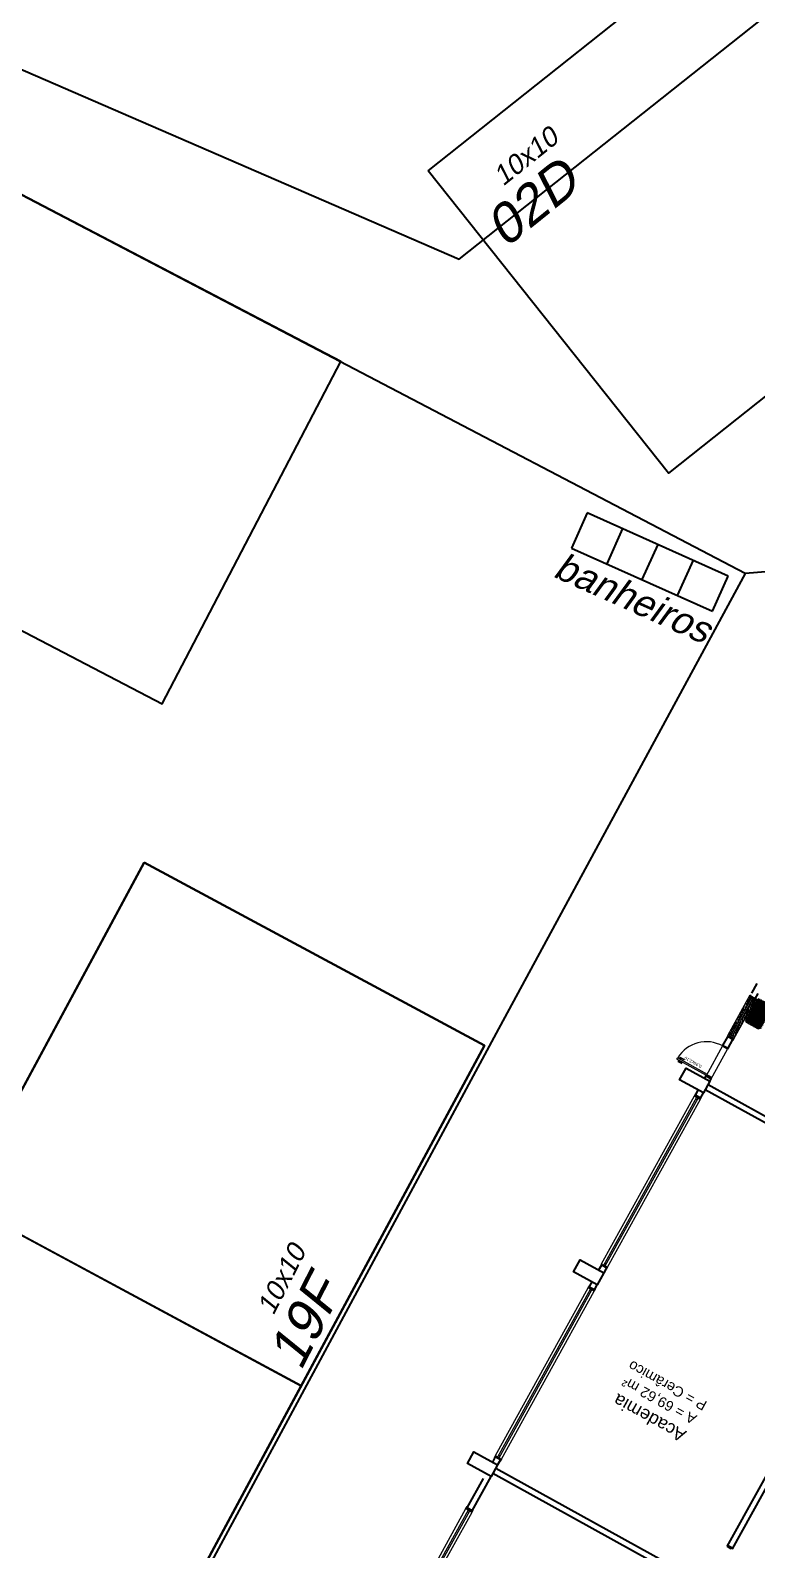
# Model space of a CAD drawing. Header units: metres. Extents: x 2113 to 5678, y -2764 to 956.
# Drawn here: x 3171.38 to 3190.16, y -1666.67 to -1627.35 of the extents above; entities that cross this region are included whole.
import ezdxf

# ---------------------------------------------------------------- set-up
doc = ezdxf.new("R2010")
doc.units = ezdxf.units.M
doc.header["$MEASUREMENT"] = 0
doc.linetypes.add('CONTINU', pattern=[0])
doc.linetypes.add('CONTINUO', pattern=[0])
for name, color, linetype in [('_SETOR A', 1, 'Continuous'), ('_SETOR D', 22, 'Continuous'), ('_SETOR F', 30, 'Continuous'), ('A - Texto 1', 8, 'Continuous'), ('PAREDE', 7, 'Continuous'), ('pilar', 6, 'CONTINUO'), ('Pilares-Vigas', 5, 'Continuous'), ('TXT_QUADRAFISCAL_5000', 7, 'Continuous'), ('XX-HTC', 8, 'Continuous')]:
    doc.layers.add(name, color=color, linetype=linetype)
for name, color, linetype, lineweight in [('A-dimensão', 8, 'Continuous', 5), ('AR-EQP-FIX', 1, 'Continuous', 9), ('Esquadrias', 50, 'Continuous', 9)]:
    doc.layers.add(name, color=color, linetype=linetype, lineweight=lineweight)
doc.styles.add('REGUA60', font='romns850', dxfattribs={"width": 1.2})
doc.styles.add('TEXTO', font='swisse.ttf')
doc.styles.add('util2000', font='arial.ttf', dxfattribs={"oblique": 12.000028})

# ---------------------------------------------------------------- blocks, each defined once
blk = doc.blocks.new('j2')
at = {"layer": 'AR-EQP-FIX', "linetype": 'Continuous'}
for p, q in [((2001.387, 1459.097), (2001.387, 1454.132)), ((2001.567, 1459.097), (2001.567, 1454.132))]:
    blk.add_line(p, q, dxfattribs=at)
at = {"layer": 'Esquadrias', "linetype": 'CONTINU'}
for p, q in [((2001.387, 1459.097), (2001.387, 1459.157)), ((2001.387, 1459.157), (2001.402, 1459.157)), ((2001.402, 1459.097), (2001.387, 1459.097)), ((2001.552, 1459.097), (2001.402, 1459.097)), ((2001.457, 1459.097), (2001.457, 1454.132)), ((2001.497, 1459.047), (2001.457, 1459.047)), ((2001.497, 1459.097), (2001.497, 1454.132)), ((2001.567, 1459.157), (2001.552, 1459.157)), ((2001.552, 1459.097), (2001.567, 1459.097)), ((2001.567, 1459.097), (2001.567, 1459.157)), ((2001.402, 1454.132), (2001.387, 1454.132)), ((2001.387, 1454.132), (2001.387, 1454.072)), ((2001.387, 1454.072), (2001.402, 1454.072)), ((2001.552, 1454.132), (2001.402, 1454.132)), ((2001.497, 1454.182), (2001.457, 1454.182)), ((2001.552, 1454.132), (2001.567, 1454.132)), ((2001.567, 1454.072), (2001.552, 1454.072)), ((2001.567, 1454.132), (2001.567, 1454.072))]:
    blk.add_line(p, q, dxfattribs=at)
at = {"layer": 'PAREDE', "ltscale": 5}
for p, q in [((2001.402, 1459.127), (2001.552, 1459.127)), ((2001.402, 1454.102), (2001.552, 1454.102))]:
    blk.add_line(p, q, dxfattribs=at)
blk = doc.blocks.new('GINASIO')
at = {"layer": 'A-dimensão'}
h = blk.add_hatch(dxfattribs=at)
h.set_pattern_fill('ANSI37', color=256, scale=0.01)
h.set_pattern_definition([(45, (1665.714673, -2637.351834), (-0.0224506403, 0.0224506403), []), (135, (1665.714673, -2637.351834), (-0.0224506403, -0.0224506403), [])])
h.paths.add_polyline_path([(3760.502, -1180.398), (3760.502, -1180.562, 0.239726), (3760.543, -1180.582), (3760.893, -1180.582, 0.414214), (3760.943, -1180.532), (3760.943, -1179.932, 0.414214), (3760.893, -1179.882), (3760.543, -1179.882, 0.414214), (3760.493, -1179.932), (3760.493, -1180.261, -0.928134)])
at = {"layer": 'XX-HTC', "ltscale": 5}
h = blk.add_hatch(dxfattribs=at)
h.set_pattern_fill('AR-SAND', color=256, scale=0.001, angle=90, style=0)
h.set_pattern_definition([(127.5, (1722.10886, -2675.103893), (-0.04894132373, -0.0016000313), [0, -0.038608, 0, -0.04318, 0, -0.041275]), (97.5, (1722.10886, -2675.10389), (-0.07168251, 0.0449523283), [0, -0.020828, 0, -0.034798, 0, -0.013335]), (57.5, (1722.10886, -2675.135135), (-0.0001437185, 0.079099237), [0, -0.0127, 0, -0.04572, 0, -0.05969]), (47.5, (1722.10886, -2675.135135), (-0.0222929323, 0.0763556452), [0, -0.00635, 0, -0.029972, 0, -0.03429])])
h.paths.add_polyline_path([(3760.978, -1180.495), (3761.048, -1180.495), (3761.048, -1179.355), (3760.993, -1179.355), (3760.978, -1179.355)])
h.paths.add_polyline_path([(3761.088, -1180.495), (3761.158, -1180.495), (3761.158, -1179.355), (3761.143, -1179.355), (3761.088, -1179.355)])
at = {"layer": 'A-dimensão'}
for p, q in [((3760.543, -1179.882), (3760.893, -1179.882)), ((3760.943, -1180.532), (3760.943, -1179.932))]:
    blk.add_line(p, q, dxfattribs=at)
blk.add_arc((3760.893, -1179.932), 0.05, 0, 90, dxfattribs=at)
at = {"layer": 'AR-EQP-FIX', "linetype": 'Continuous'}
for p, q in [((3760.977, -1166.925), (3760.977, -1171.89)), ((3761.157, -1166.925), (3761.157, -1171.89)), ((3760.977, -1172.6), (3760.977, -1177.565)), ((3761.157, -1172.6), (3761.157, -1177.565)), ((3760.978, -1179.355), (3760.978, -1180.555)), ((3761.158, -1179.355), (3761.158, -1180.555))]:
    blk.add_line(p, q, dxfattribs=at)
at = {"layer": 'Esquadrias', "linetype": 'CONTINU'}
for p, q in [((3760.977, -1166.925), (3760.977, -1166.865)), ((3760.977, -1166.865), (3760.992, -1166.865)), ((3760.992, -1166.925), (3760.977, -1166.925)), ((3761.142, -1166.925), (3760.992, -1166.925)), ((3761.047, -1166.925), (3761.047, -1171.89)), ((3761.087, -1166.975), (3761.047, -1166.975)), ((3761.087, -1166.925), (3761.087, -1171.89)), ((3761.157, -1166.865), (3761.142, -1166.865)), ((3761.142, -1166.925), (3761.157, -1166.925)), ((3761.157, -1166.925), (3761.157, -1166.865)), ((3760.992, -1171.89), (3760.977, -1171.89)), ((3760.977, -1171.89), (3760.977, -1171.95)), ((3761.142, -1171.89), (3760.992, -1171.89)), ((3761.087, -1171.84), (3761.047, -1171.84)), ((3761.142, -1171.89), (3761.157, -1171.89)), ((3761.157, -1171.89), (3761.157, -1171.95)), ((3760.977, -1171.95), (3760.992, -1171.95)), ((3761.157, -1171.95), (3761.142, -1171.95)), ((3760.977, -1172.6), (3760.977, -1172.54)), ((3760.977, -1172.54), (3760.992, -1172.54)), ((3760.992, -1172.6), (3760.977, -1172.6)), ((3761.142, -1172.6), (3760.992, -1172.6)), ((3761.047, -1172.6), (3761.047, -1177.565)), ((3761.087, -1172.65), (3761.047, -1172.65)), ((3761.087, -1172.6), (3761.087, -1177.565)), ((3761.157, -1172.54), (3761.142, -1172.54)), ((3761.142, -1172.6), (3761.157, -1172.6)), ((3761.157, -1172.6), (3761.157, -1172.54)), ((3760.992, -1177.565), (3760.977, -1177.565)), ((3760.977, -1177.565), (3760.977, -1177.625)), ((3760.977, -1177.625), (3760.992, -1177.625)), ((3761.142, -1177.565), (3760.992, -1177.565)), ((3761.087, -1177.515), (3761.047, -1177.515)), ((3761.142, -1177.565), (3761.157, -1177.565)), ((3761.157, -1177.625), (3761.142, -1177.625)), ((3761.157, -1177.565), (3761.157, -1177.625)), ((3760.993, -1178.166), (3760.993, -1179.036)), ((3760.993, -1178.166), (3760.993, -1178.196)), ((3761.143, -1179.051), (3761.143, -1178.166)), ((3761.143, -1178.221), (3761.143, -1178.166)), ((3760.978, -1179.355), (3760.978, -1179.295)), ((3760.978, -1179.295), (3760.993, -1179.295)), ((3760.993, -1179.355), (3760.978, -1179.355)), ((3761.143, -1179.355), (3760.993, -1179.355)), ((3761.048, -1179.355), (3761.048, -1180.495)), ((3761.088, -1179.355), (3761.088, -1180.495)), ((3761.158, -1179.295), (3761.143, -1179.295)), ((3761.143, -1179.355), (3761.158, -1179.355)), ((3761.158, -1179.355), (3761.158, -1179.295)), ((3761.088, -1179.405), (3761.048, -1179.405)), ((3760.993, -1180.495), (3760.978, -1180.495)), ((3760.978, -1180.495), (3760.978, -1180.555)), ((3761.143, -1180.495), (3760.993, -1180.495)), ((3761.088, -1180.445), (3761.048, -1180.445)), ((3761.143, -1180.495), (3761.158, -1180.495)), ((3761.158, -1180.495), (3761.158, -1180.555)), ((3760.978, -1180.555), (3760.993, -1180.555)), ((3761.158, -1180.555), (3761.143, -1180.555))]:
    blk.add_line(p, q, dxfattribs=at)
at = {"layer": 'Esquadrias'}
for p, q in [((3754.622, -1167.78), (3754.622, -1167.795)), ((3754.662, -1167.78), (3754.622, -1167.78)), ((3754.772, -1167.765), (3754.662, -1167.765)), ((3754.662, -1167.765), (3754.662, -1167.78)), ((3754.772, -1167.795), (3754.772, -1167.765)), ((3760.993, -1178.166), (3760.993, -1178.196)), ((3761.103, -1178.196), (3761.103, -1178.181)), ((3761.103, -1178.181), (3761.143, -1178.181)), ((3761.143, -1178.181), (3761.143, -1178.166)), ((3761.143, -1178.181), (3762.013, -1178.181)), ((3761.143, -1178.221), (3761.143, -1178.181)), ((3761.963, -1178.138), (3761.848, -1178.138)), ((3761.848, -1178.138), (3761.848, -1178.146)), ((3761.848, -1178.146), (3761.943, -1178.146)), ((3761.98, -1178.173), (3761.925, -1178.173)), ((3761.925, -1178.173), (3761.925, -1178.181)), ((3761.943, -1178.146), (3761.943, -1178.173)), ((3761.963, -1178.173), (3761.963, -1178.138)), ((3761.98, -1178.181), (3761.98, -1178.173)), ((3762.013, -1178.181), (3762.013, -1178.221)), ((3760.993, -1178.196), (3761.103, -1178.196)), ((3762.013, -1178.221), (3761.143, -1178.221)), ((3761.848, -1178.263), (3761.848, -1178.256)), ((3761.848, -1178.256), (3761.943, -1178.256)), ((3761.963, -1178.263), (3761.848, -1178.263)), ((3761.925, -1178.228), (3761.925, -1178.221)), ((3761.98, -1178.228), (3761.925, -1178.228)), ((3761.943, -1178.256), (3761.943, -1178.228)), ((3761.963, -1178.228), (3761.963, -1178.263)), ((3761.98, -1178.221), (3761.98, -1178.228)), ((3760.993, -1179.066), (3760.993, -1179.036)), ((3760.993, -1179.036), (3761.103, -1179.036)), ((3761.103, -1179.036), (3761.103, -1179.051)), ((3761.103, -1179.051), (3761.143, -1179.051)), ((3761.143, -1179.051), (3761.143, -1179.066))]:
    blk.add_line(p, q, dxfattribs=at)
blk.add_arc((3761.142, -1178.181), 0.871, 270, 357.3676, dxfattribs=at)
at = {"layer": 'PAREDE', "ltscale": 5}
for p, q in [((3760.992, -1165.387), (3760.992, -1166.395)), ((3761.142, -1165.387), (3761.142, -1166.255)), ((3760.992, -1166.495), (3755.122, -1166.495)), ((3760.992, -1166.645), (3755.122, -1166.645)), ((3760.992, -1166.895), (3760.992, -1166.745)), ((3761.142, -1166.895), (3761.142, -1166.745)), ((3760.992, -1166.895), (3761.142, -1166.895)), ((3754.622, -1167.78), (3754.622, -1172.12)), ((3754.622, -1167.795), (3754.772, -1167.795)), ((3754.622, -1167.795), (3754.772, -1167.795)), ((3754.772, -1167.765), (3754.772, -1172.12)), ((3760.992, -1171.92), (3761.142, -1171.92)), ((3760.992, -1171.92), (3760.992, -1172.07)), ((3761.142, -1171.92), (3761.142, -1172.07)), ((3760.992, -1172.57), (3760.992, -1172.42)), ((3760.992, -1172.57), (3761.142, -1172.57)), ((3761.142, -1172.57), (3761.142, -1172.42)), ((3760.992, -1177.595), (3761.142, -1177.595)), ((3760.992, -1177.595), (3760.992, -1177.745)), ((3761.142, -1177.595), (3761.142, -1177.745)), ((3760.992, -1177.845), (3755.122, -1177.845)), ((3760.992, -1177.995), (3755.122, -1177.995)), ((3760.993, -1178.095), (3760.993, -1178.166)), ((3761.143, -1178.166), (3760.993, -1178.166)), ((3761.143, -1178.166), (3760.993, -1178.166)), ((3761.143, -1178.166), (3760.993, -1178.166)), ((3761.143, -1178.095), (3761.143, -1178.166)), ((3760.993, -1179.066), (3760.993, -1179.325)), ((3761.143, -1179.066), (3760.993, -1179.066)), ((3760.993, -1179.325), (3761.143, -1179.325)), ((3761.143, -1179.066), (3761.143, -1179.325)), ((3760.993, -1180.525), (3760.993, -1180.682)), ((3760.993, -1180.525), (3761.143, -1180.525)), ((3760.993, -1180.525), (3761.143, -1180.525)), ((3761.143, -1180.616), (3761.143, -1180.899))]:
    blk.add_line(p, q, dxfattribs=at)
at = {"layer": 'Pilares-Vigas'}
for points in [[(3760.992, -1166.395), (3761.692, -1166.395), (3761.692, -1166.745), (3760.992, -1166.745), (3760.992, -1166.395)], [(3760.992, -1172.07), (3761.692, -1172.07), (3761.692, -1172.42), (3760.992, -1172.42), (3760.992, -1172.07)], [(3760.992, -1177.745), (3761.692, -1177.745), (3761.692, -1178.095), (3760.992, -1178.095), (3760.992, -1177.745)]]:
    blk.add_lwpolyline(points, dxfattribs=at)
at = {"layer": 'pilar'}
blk.add_blockref('j2', (1759.591, -2619.489), dxfattribs=at)
at = {"layer": 'A - Texto 1', "insert": (3761.856, -1178.269), "char_height": 0.08, "width": 0.90408, "attachment_point": 3, "style": 'TEXTO'}
blk.add_mtext('0,90x2,10', dxfattribs=at)
at = {"layer": 'XX-HTC', "insert": (3758.138, -1169.543, -297), "char_height": 0.33059, "width": 7.67469, "attachment_point": 2, "style": 'REGUA60'}
blk.add_mtext('{\\fArial|b0|i0|c0|p34;Academia\\P\\H0.8x;A = 69,62 m²\\PP = Cerâmico}', dxfattribs=at)

msp = doc.modelspace()

# ---------------------------------------------------------------- linework, layer by layer
for p, q in [((3185.784, -1639.833), (3185.375, -1640.745)), ((3189.433, -1641.471), (3185.784, -1639.833)), ((3186.697, -1640.242), (3186.287, -1641.155)), ((3185.375, -1640.745), (3189.024, -1642.384)), ((3187.609, -1640.652), (3187.199, -1641.564)), ((3188.521, -1641.062), (3188.111, -1641.974)), ((3189.024, -1642.384), (3189.433, -1641.471))]:
    msp.add_line(p, q)
at = {"flags": 128}
msp.add_lwpolyline([(3206.36, -1597.996), (3202.187, -1597.432), (3196.62, -1607.825), (3195.186, -1607.062), (3188.061, -1609.144), (3183.945, -1610.432), (3177.188, -1612.547), (3175.81, -1612.998), (3165.12, -1607.336), (3155.925, -1623.37), (3160.826, -1624.968), (3164.371, -1626.551), (3165.011, -1625.692), (3182.473, -1633.267), (3193.263, -1624.689), (3194.153, -1623.338), (3195.155, -1621.42), (3197.446, -1617.599), (3199.753, -1613.792), (3199.378, -1613.277), (3199.318, -1611.601), (3199.803, -1610.012)], close=True, dxfattribs=at)
msp.add_lwpolyline([(3189.873, -1641.401), (3123.576, -1606.714)], dxfattribs=at)
for points in [[(3201.123, -1622.494), (3191.042, -1641.307), (3189.873, -1641.401)], [(3189.873, -1641.401), (3183.489, -1653.193), (3172.826, -1672.984)]]:
    msp.add_lwpolyline(points)
at = {"layer": '_SETOR D', "flags": 128}
msp.add_lwpolyline([(3181.664, -1630.983), (3189.491, -1624.76), (3195.715, -1632.588), (3187.887, -1638.811)], close=True, dxfattribs=at)
at = {"layer": '_SETOR F'}
for points in [[(3179.412, -1635.918), (3170.548, -1631.29), (3165.92, -1640.154), (3174.784, -1644.782)], [(3174.316, -1648.884), (3169.577, -1657.69), (3178.383, -1662.429), (3183.122, -1653.624)], [(3169.579, -1657.691), (3164.84, -1666.497), (3173.646, -1671.236), (3178.385, -1662.43)]]:
    msp.add_lwpolyline(points, close=True, dxfattribs=at)
at = {"layer": '_SETOR F', "flags": 128}
msp.add_lwpolyline([(3174.316, -1648.884), (3183.122, -1653.624), (3173.644, -1671.235), (3164.842, -1666.498), (3174.316, -1648.884)], dxfattribs=at)
at = {"layer": 'TXT_QUADRAFISCAL_5000', "lineweight": 100}
msp.add_circle((3163.675, -1737.551), 237.953, dxfattribs=at)
msp.add_circle((3163.675, -1737.551), 237.953, dxfattribs=at)

# ---------------------------------------------------------------- block references
at = {"layer": '_SETOR A', "rotation": 151.0553157846748}
msp.add_blockref('GINASIO', (5909.996, -4505.669), dxfattribs=at)

# ---------------------------------------------------------------- texts
at = {"color": 1, "insert": (3184.864, -1641.482), "char_height": 0.7, "attachment_point": 7, "rotation": 335.7836, "style": 'util2000'}
msp.add_mtext('{\\f@Arial Unicode MS|b0|i0|c0|p34;\\C256;banheiros}', dxfattribs=at)
at = {"layer": '_SETOR D', "insert": (3183.608, -1631.402), "char_height": 0.5, "attachment_point": 7, "rotation": 38.8417, "style": 'util2000'}
msp.add_mtext('{\\f@Arial Unicode MS|b0|i0|c0|p34;10x10}', dxfattribs=at)
at = {"layer": '_SETOR D', "insert": (3183.674, -1633.012), "char_height": 0.7, "width": 1.45529, "attachment_point": 7, "rotation": 38.8417, "style": 'util2000'}
msp.add_mtext('{\\f@Arial Unicode MS|b0|i0|c0|p34;\\P\\H1.4286x;02D}', dxfattribs=at)
at = {"layer": '_SETOR F', "insert": (3177.667, -1660.636), "char_height": 0.5, "attachment_point": 7, "rotation": 62.9023, "style": 'util2000'}
msp.add_mtext('{\\f@Arial Unicode MS|b0|i0|c0|p34;10x10}', dxfattribs=at)
at = {"layer": '_SETOR F', "insert": (3178.383, -1662.079), "char_height": 0.7, "width": 1.45529, "attachment_point": 7, "rotation": 62.9023, "style": 'util2000'}
msp.add_mtext('{\\f@Arial Unicode MS|b0|i0|c0|p34;\\P\\H1.4286x;19F}', dxfattribs=at)

doc.saveas('drawing.dxf')
